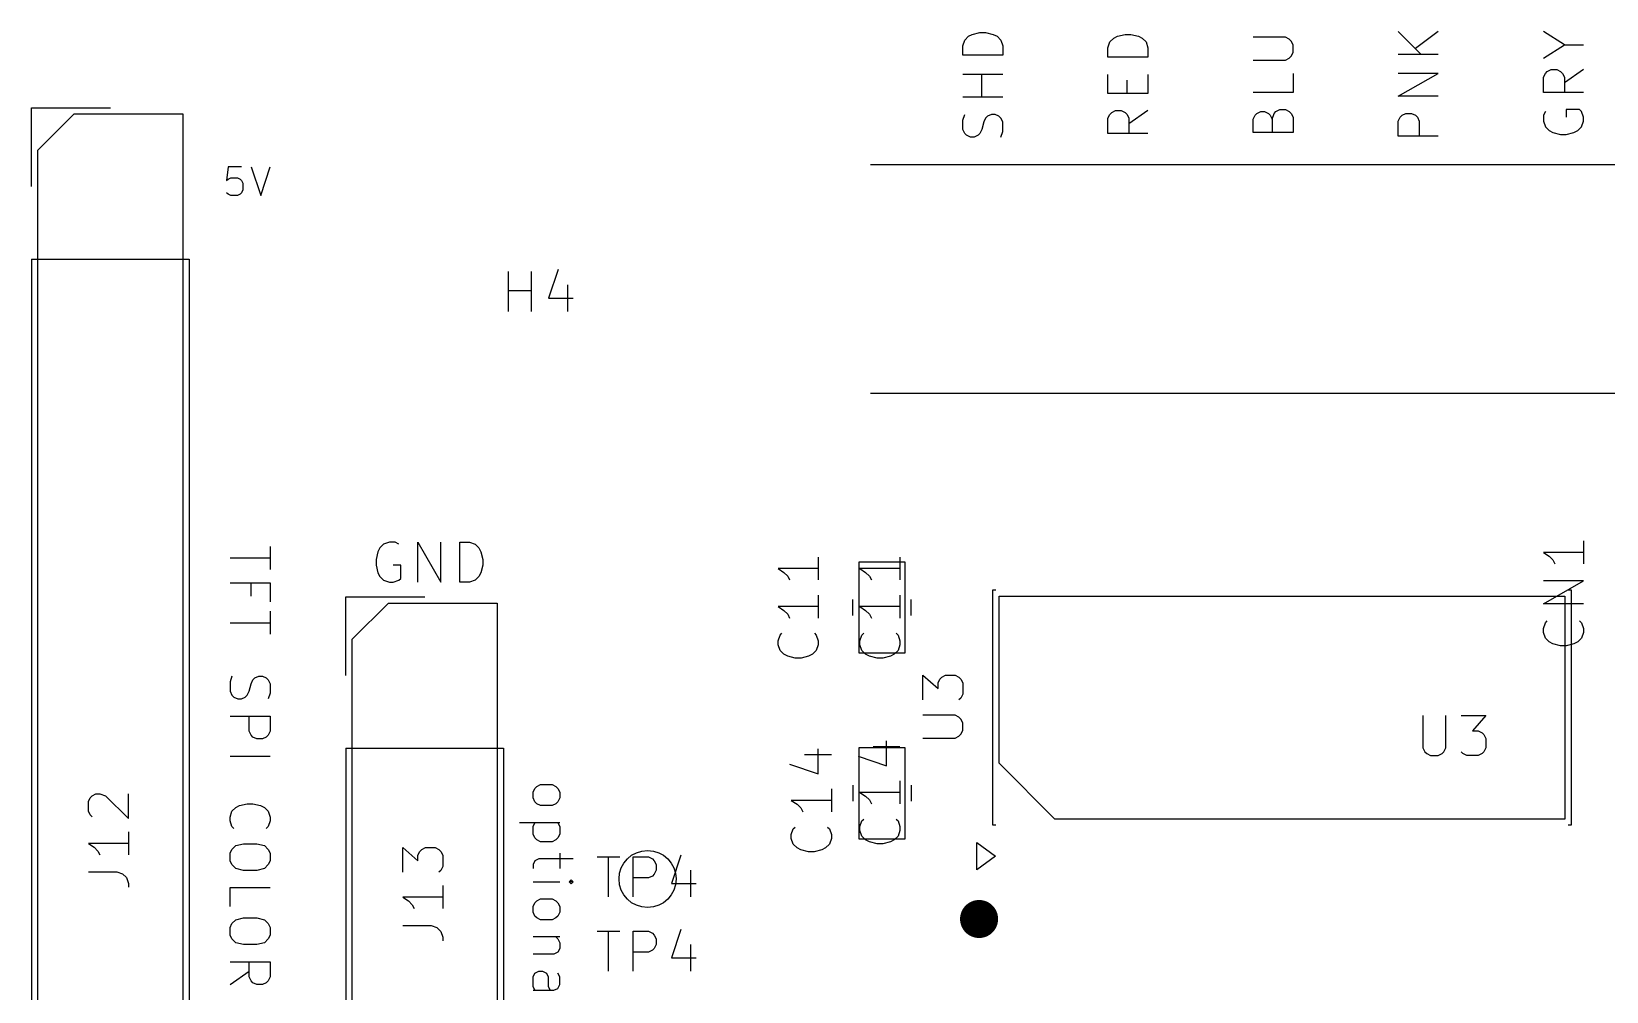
# Model space of a CAD drawing. Header units: millimetres. Extents: x 117.8 to 177.7, y -137.1 to -65.9.
# Drawn here: x 121.62 to 149.18, y -82.77 to -65.97 of the extents above; entities that cross this region are included whole.
import ezdxf

# ---------------------------------------------------------------- set-up
doc = ezdxf.new("R2010")
doc.units = ezdxf.units.MM
doc.layers.add('Component Marking Layer', color=9, linetype='CONTINUOUS', true_color=0xafafaf)
doc.layers.add('Top Silkscreen Layer', color=41, linetype='CONTINUOUS', true_color=0xf2eda1)

msp = doc.modelspace()

# ---------------------------------------------------------------- linework, layer by layer
at = {"layer": 'Component Marking Layer', "linetype": 'CONTINUOUS'}
for p, q in [((121.73, -68.045), (122.365, -67.41)), ((122.365, -67.41), (124.27, -67.41)), ((124.27, -67.41), (124.27, -92.81)), ((121.73, -92.81), (121.73, -68.045)), ((129.966666, -70.864733), (129.966666, -70.164733)), ((130.366666, -70.864733), (130.366666, -70.164733)), ((130.833333, -70.1314), (130.666666, -70.6314)), ((129.966666, -70.498066), (130.366666, -70.498066)), ((130.999999, -70.398066), (130.999999, -70.864733)), ((130.666666, -70.6314), (131.099999, -70.6314)), ((148.774733, -74.883333), (148.774733, -75.283333)), ((136.814733, -75.166666), (136.814733, -75.566666)), ((148.774733, -75.083333), (148.074733, -75.083333)), ((148.074733, -75.083333), (148.174733, -75.15)), ((148.174733, -75.15), (148.2414, -75.216667)), ((148.2414, -75.216667), (148.274733, -75.283333)), ((136.1, -75.25), (136.9, -75.25)), ((136.1, -76.85), (136.1, -75.25)), ((136.814733, -75.366666), (136.114733, -75.366666)), ((136.114733, -75.366666), (136.214733, -75.433333)), ((136.214733, -75.433333), (136.2814, -75.5)), ((136.2814, -75.5), (136.314733, -75.566666)), ((136.9, -75.25), (136.9, -76.85)), ((148.074733, -75.983333), (148.774733, -75.583333)), ((148.774733, -75.583333), (148.074733, -75.583333)), ((127.23, -76.605), (127.865, -75.97)), ((127.865, -75.97), (129.77, -75.97)), ((129.77, -75.97), (129.77, -86.13)), ((136.814733, -76.033333), (136.114733, -76.033333)), ((136.114733, -76.033333), (136.214733, -76.1)), ((136.814733, -75.833333), (136.814733, -76.233333)), ((138.55, -78.775), (138.55, -75.85)), ((138.55, -75.85), (148.45, -75.85)), ((148.774733, -75.983333), (148.074733, -75.983333)), ((148.45, -75.85), (148.45, -79.75)), ((136.214733, -76.1), (136.2814, -76.166667)), ((136.2814, -76.166667), (136.314733, -76.233333)), ((148.074733, -76.416666), (148.108066, -76.316666)), ((148.108066, -76.316666), (148.1414, -76.283333)), ((148.708066, -76.283333), (148.7414, -76.316666)), ((148.7414, -76.316666), (148.774733, -76.416666)), ((127.23, -86.13), (127.23, -76.605)), ((136.114733, -76.633333), (136.148066, -76.533333)), ((136.148066, -76.533333), (136.1814, -76.5)), ((136.748066, -76.5), (136.7814, -76.533333)), ((136.7814, -76.533333), (136.814733, -76.633333)), ((148.074733, -76.483333), (148.074733, -76.416666)), ((148.108066, -76.583333), (148.074733, -76.483333)), ((148.174733, -76.65), (148.108066, -76.583333)), ((148.7414, -76.583333), (148.674733, -76.65)), ((148.774733, -76.483333), (148.7414, -76.583333)), ((148.774733, -76.416666), (148.774733, -76.483333)), ((136.9, -76.85), (136.1, -76.85)), ((136.114733, -76.7), (136.114733, -76.633333)), ((136.148066, -76.8), (136.114733, -76.7)), ((136.214733, -76.866667), (136.148066, -76.8)), ((136.2814, -76.9), (136.214733, -76.866667)), ((136.714733, -76.866667), (136.648066, -76.9)), ((136.7814, -76.8), (136.714733, -76.866667)), ((136.814733, -76.7), (136.7814, -76.8)), ((136.814733, -76.633333), (136.814733, -76.7)), ((148.2414, -76.683333), (148.174733, -76.65)), ((148.374733, -76.716666), (148.2414, -76.683333)), ((148.474733, -76.716666), (148.374733, -76.716666)), ((148.608066, -76.683333), (148.474733, -76.716666)), ((148.674733, -76.65), (148.608066, -76.683333)), ((136.414733, -76.933333), (136.2814, -76.9)), ((136.514733, -76.933333), (136.414733, -76.933333)), ((136.648066, -76.9), (136.514733, -76.933333)), ((145.966666, -77.939733), (145.966666, -78.5064)), ((146.366666, -78.5064), (146.366666, -77.939733)), ((146.633333, -77.939733), (147.066666, -77.939733)), ((147.066666, -77.939733), (146.833333, -78.2064)), ((146.833333, -78.2064), (146.933333, -78.2064)), ((146.933333, -78.2064), (146.999999, -78.239733)), ((146.999999, -78.239733), (147.033333, -78.273066)), ((136.1, -78.5), (136.9, -78.5)), ((136.1, -80.1), (136.1, -78.5)), ((136.348066, -78.483333), (136.814733, -78.483333)), ((136.5814, -78.816666), (136.5814, -78.383333)), ((136.9, -78.5), (136.9, -80.1)), ((145.966666, -78.5064), (146, -78.573066)), ((146.333333, -78.573066), (146.366666, -78.5064)), ((147.033333, -78.273066), (147.066666, -78.339733)), ((147.066666, -78.5064), (147.033333, -78.573066)), ((147.066666, -78.339733), (147.066666, -78.5064)), ((136.0814, -78.65), (136.5814, -78.816666)), ((139.525, -79.75), (138.55, -78.775)), ((146, -78.573066), (146.033333, -78.6064)), ((146.033333, -78.6064), (146.1, -78.639733)), ((146.1, -78.639733), (146.233333, -78.639733)), ((146.233333, -78.639733), (146.3, -78.6064)), ((146.3, -78.6064), (146.333333, -78.573066)), ((146.666666, -78.6064), (146.633333, -78.573066)), ((146.733333, -78.639733), (146.666666, -78.6064)), ((146.933333, -78.639733), (146.733333, -78.639733)), ((146.999999, -78.6064), (146.933333, -78.639733)), ((147.033333, -78.573066), (146.999999, -78.6064)), ((136.814733, -79.083333), (136.814733, -79.483333)), ((122.648066, -79.376666), (122.6814, -79.343333)), ((122.6814, -79.343333), (122.748066, -79.309999)), ((122.748066, -79.309999), (122.814733, -79.309999)), ((122.814733, -79.309999), (122.914733, -79.343333)), ((122.914733, -79.343333), (123.314733, -79.743333)), ((123.314733, -79.743333), (123.314733, -79.309999)), ((136.814733, -79.283333), (136.114733, -79.283333)), ((136.114733, -79.283333), (136.214733, -79.35)), ((136.214733, -79.35), (136.2814, -79.416667)), ((122.614733, -79.443333), (122.648066, -79.376666)), ((122.614733, -79.609999), (122.614733, -79.443333)), ((122.648066, -79.676666), (122.614733, -79.609999)), ((136.2814, -79.416667), (136.314733, -79.483333)), ((122.6814, -79.709999), (122.648066, -79.676666)), ((136.114733, -79.883333), (136.148066, -79.783333)), ((136.114733, -79.95), (136.114733, -79.883333)), ((136.148066, -79.783333), (136.1814, -79.75)), ((136.748066, -79.75), (136.7814, -79.783333)), ((136.7814, -79.783333), (136.814733, -79.883333)), ((136.814733, -79.883333), (136.814733, -79.95)), ((148.45, -79.75), (139.525, -79.75)), ((123.314733, -80.176666), (122.614733, -80.176666)), ((122.614733, -80.176666), (122.714733, -80.243333)), ((123.314733, -79.976666), (123.314733, -80.376666)), ((136.9, -80.1), (136.1, -80.1)), ((136.148066, -80.05), (136.114733, -79.95)), ((136.214733, -80.116667), (136.148066, -80.05)), ((136.2814, -80.15), (136.214733, -80.116667)), ((136.414733, -80.183333), (136.2814, -80.15)), ((136.514733, -80.183333), (136.414733, -80.183333)), ((136.648066, -80.15), (136.514733, -80.183333)), ((136.714733, -80.116667), (136.648066, -80.15)), ((136.7814, -80.05), (136.714733, -80.116667)), ((136.814733, -79.95), (136.7814, -80.05)), ((122.714733, -80.243333), (122.7814, -80.31)), ((122.7814, -80.31), (122.814733, -80.376666)), ((128.114733, -80.683333), (128.114733, -80.249999)), ((128.114733, -80.249999), (128.3814, -80.483333)), ((128.3814, -80.383333), (128.414733, -80.316666)), ((128.3814, -80.483333), (128.3814, -80.383333)), ((128.414733, -80.316666), (128.448066, -80.283333)), ((128.448066, -80.283333), (128.514733, -80.249999)), ((128.514733, -80.249999), (128.6814, -80.249999)), ((128.6814, -80.249999), (128.748066, -80.283333)), ((128.748066, -80.283333), (128.7814, -80.316666)), ((128.7814, -80.316666), (128.814733, -80.383333)), ((128.814733, -80.383333), (128.814733, -80.583333)), ((131.516666, -80.414733), (131.916666, -80.414733)), ((131.716666, -81.114733), (131.716666, -80.414733)), ((132.149999, -81.114733), (132.149999, -80.414733)), ((132.149999, -80.414733), (132.416666, -80.414733)), ((132.416666, -80.414733), (132.483333, -80.448066)), ((132.483333, -80.448066), (132.516666, -80.4814)), ((132.983333, -80.3814), (132.816666, -80.8814)), ((122.614733, -80.676666), (123.114733, -80.676666)), ((123.114733, -80.676666), (123.214733, -80.709999)), ((123.214733, -80.709999), (123.2814, -80.776666)), ((128.7814, -80.649999), (128.748066, -80.683333)), ((128.814733, -80.583333), (128.7814, -80.649999)), ((132.516666, -80.714733), (132.483333, -80.748066)), ((132.516666, -80.4814), (132.549999, -80.548066)), ((132.549999, -80.648066), (132.516666, -80.714733)), ((132.549999, -80.548066), (132.549999, -80.648066)), ((133.149999, -80.648066), (133.149999, -81.114733)), ((123.2814, -80.776666), (123.314733, -80.876666)), ((123.314733, -80.876666), (123.314733, -80.943333)), ((128.814733, -80.916666), (128.814733, -81.316666)), ((132.416666, -80.7814), (132.149999, -80.7814)), ((132.483333, -80.748066), (132.416666, -80.7814)), ((132.816666, -80.8814), (133.249999, -80.8814)), ((128.814733, -81.116666), (128.114733, -81.116666)), ((128.114733, -81.116666), (128.214733, -81.183333)), ((128.214733, -81.183333), (128.2814, -81.25)), ((128.2814, -81.25), (128.314733, -81.316666)), ((128.114733, -81.616666), (128.614733, -81.616666)), ((128.614733, -81.616666), (128.714733, -81.649999)), ((128.714733, -81.649999), (128.7814, -81.716666)), ((128.7814, -81.716666), (128.814733, -81.816666)), ((128.814733, -81.816666), (128.814733, -81.883333))]:
    msp.add_line(p, q, dxfattribs=at)
at = {"layer": 'Component Marking Layer'}
msp.add_circle((132.4, -80.8), 0.5, dxfattribs=at)
at = {"layer": 'Top Silkscreen Layer', "linetype": 'CONTINUOUS'}
for p, q in [((137.914733, -66.216666), (137.948066, -66.116666)), ((137.948066, -66.116666), (138.014733, -66.05)), ((138.014733, -66.05), (138.0814, -66.016666)), ((138.0814, -66.016666), (138.214733, -65.983333)), ((138.214733, -65.983333), (138.314733, -65.983333)), ((138.314733, -65.983333), (138.448066, -66.016666)), ((138.448066, -66.016666), (138.514733, -66.05)), ((138.514733, -66.05), (138.5814, -66.116666)), ((138.5814, -66.116666), (138.614733, -66.216666)), ((140.488066, -66.149999), (140.554733, -66.083333)), ((140.554733, -66.083333), (140.6214, -66.049999)), ((140.6214, -66.049999), (140.754733, -66.016666)), ((140.754733, -66.016666), (140.854733, -66.016666)), ((140.854733, -66.016666), (140.988066, -66.049999)), ((140.988066, -66.049999), (141.054733, -66.083333)), ((141.054733, -66.083333), (141.1214, -66.149999)), ((143.5614, -66.066666), (142.994733, -66.066666)), ((143.628066, -66.099999), (143.5614, -66.066666)), ((143.6614, -66.133333), (143.628066, -66.099999)), ((143.694733, -66.199999), (143.6614, -66.133333)), ((145.534733, -65.966666), (145.934733, -66.366666)), ((146.234733, -65.966666), (145.834733, -66.266666)), ((148.4414, -66.2), (148.074733, -65.966666)), ((137.914733, -66.383333), (137.914733, -66.216666)), ((138.614733, -66.383333), (137.914733, -66.383333)), ((138.614733, -66.216666), (138.614733, -66.383333)), ((140.454733, -66.249999), (140.488066, -66.149999)), ((140.454733, -66.416666), (140.454733, -66.249999)), ((141.1214, -66.149999), (141.154733, -66.249999)), ((141.154733, -66.249999), (141.154733, -66.416666)), ((143.628066, -66.433333), (143.6614, -66.399999)), ((143.6614, -66.399999), (143.694733, -66.333333)), ((143.694733, -66.333333), (143.694733, -66.199999)), ((146.234733, -66.366666), (145.534733, -66.366666)), ((148.074733, -66.433333), (148.4414, -66.2)), ((148.4414, -66.2), (148.774733, -66.2)), ((141.154733, -66.416666), (140.454733, -66.416666)), ((142.994733, -66.466666), (143.5614, -66.466666)), ((143.5614, -66.466666), (143.628066, -66.433333)), ((148.108066, -66.7), (148.1414, -66.666666)), ((148.1414, -66.666666), (148.208066, -66.633333)), ((148.208066, -66.633333), (148.308066, -66.633333)), ((148.308066, -66.633333), (148.374733, -66.666666)), ((148.374733, -66.666666), (148.408066, -66.7)), ((148.774733, -66.633333), (148.4414, -66.866666)), ((138.614733, -66.716666), (137.914733, -66.716666)), ((138.248066, -67.116666), (138.248066, -66.716666)), ((140.454733, -67.049999), (140.454733, -66.716666)), ((140.788066, -67.049999), (140.788066, -66.816666)), ((141.154733, -66.716666), (141.154733, -67.049999)), ((143.694733, -66.7), (143.694733, -67.033333)), ((145.534733, -67.099999), (146.234733, -66.699999)), ((146.234733, -66.699999), (145.534733, -66.699999)), ((148.074733, -66.766666), (148.108066, -66.7)), ((148.074733, -67.033333), (148.074733, -66.766666)), ((148.408066, -66.7), (148.4414, -66.766666)), ((148.4414, -66.766666), (148.4414, -67.033333)), ((138.614733, -67.116666), (137.914733, -67.116666)), ((141.154733, -67.049999), (140.454733, -67.049999)), ((143.694733, -67.033333), (142.994733, -67.033333)), ((146.234733, -67.099999), (145.534733, -67.099999)), ((148.774733, -67.033333), (148.074733, -67.033333)), ((121.62, -67.3), (123, -67.3)), ((121.62, -68.68), (121.62, -67.3)), ((137.914733, -67.516666), (137.948066, -67.416666)), ((138.314733, -67.483333), (138.2814, -67.55)), ((138.348066, -67.45), (138.314733, -67.483333)), ((138.414733, -67.416666), (138.348066, -67.45)), ((138.4814, -67.416666), (138.414733, -67.416666)), ((138.548066, -67.45), (138.4814, -67.416666)), ((138.5814, -67.483333), (138.548066, -67.45)), ((138.614733, -67.55), (138.5814, -67.483333)), ((140.454733, -67.483332), (140.488066, -67.416666)), ((140.454733, -67.749999), (140.454733, -67.483332)), ((140.488066, -67.416666), (140.5214, -67.383332)), ((140.5214, -67.383332), (140.588066, -67.349999)), ((140.588066, -67.349999), (140.688066, -67.349999)), ((140.688066, -67.349999), (140.754733, -67.383332)), ((140.754733, -67.383332), (140.788066, -67.416666)), ((140.788066, -67.416666), (140.8214, -67.483332)), ((141.154733, -67.349999), (140.8214, -67.583332)), ((140.8214, -67.483332), (140.8214, -67.749999)), ((142.994733, -67.5), (143.028066, -67.433333)), ((142.994733, -67.733333), (142.994733, -67.5)), ((143.028066, -67.433333), (143.0614, -67.4)), ((143.0614, -67.4), (143.128066, -67.366666)), ((143.128066, -67.366666), (143.194733, -67.366666)), ((143.194733, -67.366666), (143.2614, -67.4)), ((143.2614, -67.4), (143.294733, -67.433333)), ((143.294733, -67.433333), (143.328066, -67.5)), ((143.328066, -67.5), (143.3614, -67.4)), ((143.328066, -67.5), (143.328066, -67.733333)), ((143.3614, -67.4), (143.394733, -67.366666)), ((143.394733, -67.366666), (143.4614, -67.333333)), ((143.4614, -67.333333), (143.5614, -67.333333)), ((143.5614, -67.333333), (143.628066, -67.366666)), ((143.628066, -67.366666), (143.6614, -67.4)), ((143.6614, -67.4), (143.694733, -67.466666)), ((143.694733, -67.466666), (143.694733, -67.733333)), ((145.534733, -67.533332), (145.568066, -67.466666)), ((145.568066, -67.466666), (145.6014, -67.433332)), ((145.6014, -67.433332), (145.668066, -67.399999)), ((145.668066, -67.399999), (145.768066, -67.399999)), ((145.768066, -67.399999), (145.834733, -67.433332)), ((145.834733, -67.433332), (145.868066, -67.466666)), ((145.868066, -67.466666), (145.9014, -67.533332)), ((148.108066, -67.366666), (148.074733, -67.433333)), ((148.074733, -67.433333), (148.074733, -67.533333)), ((148.708066, -67.333333), (148.474733, -67.333333)), ((148.474733, -67.333333), (148.474733, -67.466666)), ((148.7414, -67.366666), (148.708066, -67.333333)), ((148.774733, -67.466666), (148.7414, -67.366666)), ((148.774733, -67.533333), (148.774733, -67.466666)), ((137.914733, -67.683333), (137.914733, -67.516666)), ((137.948066, -67.75), (137.914733, -67.683333)), ((137.9814, -67.783333), (137.948066, -67.75)), ((138.048066, -67.816666), (137.9814, -67.783333)), ((138.1814, -67.783333), (138.114733, -67.816666)), ((138.214733, -67.75), (138.1814, -67.783333)), ((138.248066, -67.683333), (138.214733, -67.75)), ((138.2814, -67.55), (138.248066, -67.683333)), ((138.5814, -67.816666), (138.614733, -67.716666)), ((138.614733, -67.716666), (138.614733, -67.55)), ((141.154733, -67.749999), (140.454733, -67.749999)), ((143.694733, -67.733333), (142.994733, -67.733333)), ((145.534733, -67.799999), (145.534733, -67.533332)), ((145.9014, -67.533332), (145.9014, -67.799999)), ((148.074733, -67.533333), (148.108066, -67.633333)), ((148.108066, -67.633333), (148.174733, -67.7)), ((148.174733, -67.7), (148.2414, -67.733333)), ((148.2414, -67.733333), (148.374733, -67.766666)), ((148.374733, -67.766666), (148.474733, -67.766666)), ((148.474733, -67.766666), (148.608066, -67.733333)), ((148.608066, -67.733333), (148.674733, -67.7)), ((148.674733, -67.7), (148.7414, -67.633333)), ((148.7414, -67.633333), (148.774733, -67.533333)), ((138.114733, -67.816666), (138.048066, -67.816666)), ((146.234733, -67.799999), (145.534733, -67.799999)), ((125.05852, -68.335689), (125.034711, -68.573784)), ((125.296615, -68.335689), (125.05852, -68.335689)), ((125.463282, -68.335689), (125.629948, -68.835689)), ((125.629948, -68.835689), (125.796615, -68.335689)), ((160.62, -68.3), (136.3, -68.3)), ((125.034711, -68.573784), (125.05852, -68.549975)), ((125.05852, -68.549975), (125.106139, -68.526165)), ((125.106139, -68.526165), (125.225187, -68.526165)), ((125.225187, -68.526165), (125.272806, -68.549975)), ((125.272806, -68.549975), (125.296615, -68.573784)), ((125.296615, -68.573784), (125.320425, -68.621403)), ((125.05852, -68.81188), (125.034711, -68.78807)), ((125.106139, -68.835689), (125.05852, -68.81188)), ((125.225187, -68.835689), (125.106139, -68.835689)), ((125.272806, -68.81188), (125.225187, -68.835689)), ((125.296615, -68.78807), (125.272806, -68.81188)), ((125.320425, -68.740451), (125.296615, -68.78807)), ((125.320425, -68.621403), (125.320425, -68.740451)), ((121.62, -69.95), (121.62, -92.92)), ((121.62, -69.95), (124.38, -69.95)), ((124.38, -69.95), (124.38, -92.92)), ((160.62, -72.3), (136.3, -72.3)), ((127.781797, -74.938566), (127.715131, -75.005233)), ((127.881797, -74.905233), (127.781797, -74.938566)), ((127.981797, -74.905233), (127.881797, -74.905233)), ((128.048464, -74.938566), (127.981797, -74.905233)), ((128.381797, -75.605233), (128.381797, -74.905233)), ((128.381797, -74.905233), (128.781797, -75.605233)), ((128.781797, -75.605233), (128.781797, -74.905233)), ((129.11513, -75.605233), (129.11513, -74.905233)), ((129.11513, -74.905233), (129.281797, -74.905233)), ((129.281797, -74.905233), (129.381797, -74.938566)), ((129.381797, -74.938566), (129.448464, -75.005233)), ((125.094766, -75.181797), (125.794766, -75.181797)), ((125.794766, -74.981797), (125.794766, -75.381797)), ((127.681797, -75.0719), (127.648464, -75.205233)), ((127.648464, -75.205233), (127.648464, -75.305233)), ((127.715131, -75.005233), (127.681797, -75.0719)), ((129.448464, -75.005233), (129.481797, -75.0719)), ((129.481797, -75.0719), (129.51513, -75.205233)), ((129.51513, -75.205233), (129.51513, -75.305233)), ((135.384733, -75.166666), (135.384733, -75.566666)), ((127.648464, -75.305233), (127.681797, -75.438566)), ((127.681797, -75.438566), (127.715131, -75.505233)), ((127.715131, -75.505233), (127.781797, -75.5719)), ((128.081797, -75.305233), (127.948464, -75.305233)), ((128.081797, -75.538566), (128.081797, -75.305233)), ((129.448464, -75.505233), (129.381797, -75.5719)), ((129.481797, -75.438566), (129.448464, -75.505233)), ((129.51513, -75.305233), (129.481797, -75.438566)), ((135.384733, -75.366666), (134.684733, -75.366666)), ((134.684733, -75.366666), (134.784733, -75.433333)), ((134.784733, -75.433333), (134.8514, -75.5)), ((134.8514, -75.5), (134.884733, -75.566666)), ((125.094766, -75.61513), (125.794766, -75.61513)), ((125.461433, -75.848464), (125.461433, -75.61513)), ((125.794766, -75.61513), (125.794766, -75.948464)), ((127.781797, -75.5719), (127.881797, -75.605233)), ((127.881797, -75.605233), (127.948464, -75.605233)), ((127.948464, -75.605233), (128.048464, -75.5719)), ((128.048464, -75.5719), (128.081797, -75.538566)), ((129.281797, -75.605233), (129.11513, -75.605233)), ((129.381797, -75.5719), (129.281797, -75.605233)), ((138.44, -75.74), (138.495, -75.74)), ((138.44, -79.86), (138.44, -75.74)), ((148.505, -75.74), (148.56, -75.74)), ((148.56, -75.74), (148.56, -79.86)), ((127.12, -75.86), (128.5, -75.86)), ((127.12, -77.24), (127.12, -75.86)), ((135.384733, -76.033333), (134.684733, -76.033333)), ((134.684733, -76.033333), (134.784733, -76.1)), ((135.384733, -75.833333), (135.384733, -76.233333)), ((135.99, -76.19058), (135.99, -75.90942)), ((137.01, -76.19058), (137.01, -75.90942)), ((125.094766, -76.31513), (125.794766, -76.31513)), ((125.794766, -76.11513), (125.794766, -76.51513)), ((134.784733, -76.1), (134.8514, -76.166667)), ((134.8514, -76.166667), (134.884733, -76.233333)), ((134.684733, -76.633333), (134.718066, -76.533333)), ((134.718066, -76.533333), (134.7514, -76.5)), ((135.318066, -76.5), (135.3514, -76.533333)), ((135.3514, -76.533333), (135.384733, -76.633333)), ((134.684733, -76.7), (134.684733, -76.633333)), ((134.718066, -76.8), (134.684733, -76.7)), ((134.784733, -76.866667), (134.718066, -76.8)), ((134.8514, -76.9), (134.784733, -76.866667)), ((135.284733, -76.866667), (135.218066, -76.9)), ((135.3514, -76.8), (135.284733, -76.866667)), ((135.384733, -76.7), (135.3514, -76.8)), ((135.384733, -76.633333), (135.384733, -76.7)), ((134.984733, -76.933333), (134.8514, -76.9)), ((135.084733, -76.933333), (134.984733, -76.933333)), ((135.218066, -76.9), (135.084733, -76.933333)), ((125.1281, -77.248463), (125.094766, -77.348463)), ((125.094766, -77.348463), (125.094766, -77.51513)), ((125.4281, -77.51513), (125.461433, -77.381796)), ((125.461433, -77.381796), (125.494766, -77.31513)), ((125.494766, -77.31513), (125.5281, -77.281796)), ((125.5281, -77.281796), (125.594766, -77.248463)), ((125.594766, -77.248463), (125.661433, -77.248463)), ((125.661433, -77.248463), (125.7281, -77.281796)), ((125.7281, -77.281796), (125.761433, -77.31513)), ((125.761433, -77.31513), (125.794766, -77.381796)), ((125.794766, -77.381796), (125.794766, -77.548463)), ((137.214733, -77.666667), (137.214733, -77.233333)), ((137.214733, -77.233333), (137.4814, -77.466667)), ((137.4814, -77.366667), (137.514733, -77.3)), ((137.4814, -77.466667), (137.4814, -77.366667)), ((137.514733, -77.3), (137.548066, -77.266667)), ((137.548066, -77.266667), (137.614733, -77.233333)), ((137.614733, -77.233333), (137.7814, -77.233333)), ((137.7814, -77.233333), (137.848066, -77.266667)), ((137.848066, -77.266667), (137.8814, -77.3)), ((137.8814, -77.3), (137.914733, -77.366667)), ((137.914733, -77.366667), (137.914733, -77.566667)), ((125.094766, -77.51513), (125.1281, -77.581796)), ((125.1281, -77.581796), (125.161433, -77.61513)), ((125.161433, -77.61513), (125.2281, -77.648463)), ((125.2281, -77.648463), (125.294766, -77.648463)), ((125.294766, -77.648463), (125.361433, -77.61513)), ((125.361433, -77.61513), (125.394766, -77.581796)), ((125.394766, -77.581796), (125.4281, -77.51513)), ((125.794766, -77.548463), (125.761433, -77.648463)), ((137.8814, -77.633333), (137.848066, -77.666667)), ((137.914733, -77.566667), (137.8814, -77.633333)), ((125.094766, -77.948463), (125.794766, -77.948463)), ((125.4281, -78.21513), (125.4281, -77.948463)), ((125.794766, -77.948463), (125.794766, -78.21513)), ((137.7814, -77.933333), (137.214733, -77.933333)), ((137.848066, -77.966666), (137.7814, -77.933333)), ((137.8814, -78), (137.848066, -77.966666)), ((125.461433, -78.281797), (125.4281, -78.21513)), ((125.794766, -78.21513), (125.761433, -78.281797)), ((137.914733, -78.066666), (137.8814, -78)), ((137.8814, -78.266666), (137.914733, -78.2)), ((137.914733, -78.2), (137.914733, -78.066666)), ((125.494766, -78.31513), (125.461433, -78.281797)), ((125.561433, -78.348463), (125.494766, -78.31513)), ((125.661433, -78.348463), (125.561433, -78.348463)), ((125.7281, -78.31513), (125.661433, -78.348463)), ((125.761433, -78.281797), (125.7281, -78.31513)), ((127.12, -78.51), (127.12, -86.24)), ((127.12, -78.51), (129.88, -78.51)), ((129.88, -78.51), (129.88, -86.24)), ((135.3814, -78.957246), (135.3814, -78.523913)), ((137.214733, -78.333333), (137.7814, -78.333333)), ((137.7814, -78.333333), (137.848066, -78.3)), ((137.848066, -78.3), (137.8814, -78.266666)), ((125.094766, -78.648463), (125.794766, -78.648463)), ((134.8814, -78.79058), (135.3814, -78.957246)), ((135.148066, -78.623913), (135.614733, -78.623913)), ((130.394766, -79.281797), (130.4281, -79.215131)), ((130.394766, -79.381797), (130.394766, -79.281797)), ((130.4281, -79.215131), (130.461433, -79.181797)), ((130.461433, -79.181797), (130.5281, -79.148464)), ((130.5281, -79.148464), (130.7281, -79.148464)), ((130.7281, -79.148464), (130.794766, -79.181797)), ((130.794766, -79.181797), (130.8281, -79.215131)), ((130.8281, -79.215131), (130.861433, -79.281797)), ((130.861433, -79.281797), (130.861433, -79.381797)), ((135.614733, -79.223913), (135.614733, -79.623913)), ((135.99, -79.15942), (135.99, -79.44058)), ((137.01, -79.15942), (137.01, -79.44058)), ((125.094766, -79.715129), (125.1281, -79.615129)), ((125.1281, -79.615129), (125.194766, -79.548463)), ((125.194766, -79.548463), (125.261433, -79.515129)), ((125.261433, -79.515129), (125.394766, -79.481796)), ((125.394766, -79.481796), (125.494766, -79.481796)), ((125.494766, -79.481796), (125.6281, -79.515129)), ((125.6281, -79.515129), (125.694766, -79.548463)), ((125.694766, -79.548463), (125.761433, -79.615129)), ((125.761433, -79.615129), (125.794766, -79.715129)), ((130.4281, -79.448464), (130.394766, -79.381797)), ((130.461433, -79.481797), (130.4281, -79.448464)), ((130.5281, -79.515131), (130.461433, -79.481797)), ((130.7281, -79.515131), (130.5281, -79.515131)), ((130.794766, -79.481797), (130.7281, -79.515131)), ((130.8281, -79.448464), (130.794766, -79.481797)), ((130.861433, -79.381797), (130.8281, -79.448464)), ((135.614733, -79.423913), (134.914733, -79.423913)), ((134.914733, -79.423913), (135.014733, -79.49058)), ((135.014733, -79.49058), (135.0814, -79.557247)), ((135.0814, -79.557247), (135.114733, -79.623913)), ((125.094766, -79.781796), (125.094766, -79.715129)), ((125.1281, -79.881796), (125.094766, -79.781796)), ((125.161433, -79.915129), (125.1281, -79.881796)), ((125.761433, -79.881796), (125.7281, -79.915129)), ((125.794766, -79.781796), (125.761433, -79.881796)), ((125.794766, -79.715129), (125.794766, -79.781796)), ((130.861433, -79.81513), (130.161433, -79.81513)), ((130.394766, -79.881797), (130.4281, -79.81513)), ((130.394766, -80.01513), (130.394766, -79.881797)), ((130.8281, -79.81513), (130.861433, -79.881797)), ((130.861433, -79.881797), (130.861433, -80.01513)), ((134.948066, -79.923913), (134.9814, -79.89058)), ((135.548066, -79.89058), (135.5814, -79.923913)), ((138.495, -79.86), (138.44, -79.86)), ((148.56, -79.86), (148.505, -79.86)), ((125.194766, -80.215129), (125.3281, -80.181796)), ((125.3281, -80.181796), (125.561433, -80.181796)), ((125.561433, -80.181796), (125.694766, -80.215129)), ((130.4281, -80.081797), (130.394766, -80.01513)), ((130.461433, -80.11513), (130.4281, -80.081797)), ((130.5281, -80.148464), (130.461433, -80.11513)), ((130.7281, -80.148464), (130.5281, -80.148464)), ((130.794766, -80.11513), (130.7281, -80.148464)), ((130.8281, -80.081797), (130.794766, -80.11513)), ((130.861433, -80.01513), (130.8281, -80.081797)), ((134.914733, -80.023913), (134.948066, -79.923913)), ((134.914733, -80.09058), (134.914733, -80.023913)), ((134.948066, -80.19058), (134.914733, -80.09058)), ((135.014733, -80.257247), (134.948066, -80.19058)), ((135.5814, -80.19058), (135.514733, -80.257247)), ((135.5814, -79.923913), (135.614733, -80.023913)), ((135.614733, -80.09058), (135.5814, -80.19058)), ((135.614733, -80.023913), (135.614733, -80.09058)), ((138.16, -80.64), (138.16, -80.16)), ((138.16, -80.16), (138.49, -80.4)), ((138.16, -80.64), (138.16, -80.16)), ((138.16, -80.16), (138.49, -80.4)), ((125.094766, -80.348463), (125.1281, -80.281796)), ((125.094766, -80.481796), (125.094766, -80.348463)), ((125.1281, -80.281796), (125.194766, -80.215129)), ((125.694766, -80.215129), (125.761433, -80.281796)), ((125.761433, -80.281796), (125.794766, -80.348463)), ((125.794766, -80.348463), (125.794766, -80.481796)), ((130.494766, -80.448463), (130.4281, -80.481797)), ((131.094766, -80.448463), (130.494766, -80.448463)), ((130.861433, -80.348463), (130.861433, -80.61513)), ((135.0814, -80.29058), (135.014733, -80.257247)), ((135.214733, -80.323913), (135.0814, -80.29058)), ((135.314733, -80.323913), (135.214733, -80.323913)), ((135.448066, -80.29058), (135.314733, -80.323913)), ((135.514733, -80.257247), (135.448066, -80.29058)), ((138.49, -80.4), (138.16, -80.64)), ((138.49, -80.4), (138.16, -80.64)), ((125.1281, -80.548463), (125.094766, -80.481796)), ((125.194766, -80.615129), (125.1281, -80.548463)), ((125.3281, -80.648463), (125.194766, -80.615129)), ((125.561433, -80.648463), (125.3281, -80.648463)), ((125.694766, -80.615129), (125.561433, -80.648463)), ((125.761433, -80.548463), (125.694766, -80.615129)), ((125.794766, -80.481796), (125.761433, -80.548463)), ((130.4281, -80.481797), (130.394766, -80.548463)), ((130.394766, -80.548463), (130.394766, -80.61513)), ((125.094766, -81.281796), (125.094766, -80.948462)), ((125.094766, -80.948462), (125.794766, -80.948462)), ((130.394766, -80.848463), (130.861433, -80.848463)), ((131.061433, -80.81513), (131.0281, -80.848463)), ((131.0281, -80.848463), (131.061433, -80.881797)), ((131.094766, -80.848463), (131.0281, -80.848463)), ((131.094766, -80.848463), (131.061433, -80.81513)), ((131.061433, -80.881797), (131.094766, -80.848463)), ((130.394766, -81.281796), (130.4281, -81.21513)), ((130.394766, -81.381796), (130.394766, -81.281796)), ((130.4281, -81.21513), (130.461433, -81.181796)), ((130.461433, -81.181796), (130.5281, -81.148463)), ((130.5281, -81.148463), (130.7281, -81.148463)), ((130.7281, -81.148463), (130.794766, -81.181796)), ((130.794766, -81.181796), (130.8281, -81.21513)), ((130.8281, -81.21513), (130.861433, -81.281796)), ((130.861433, -81.281796), (130.861433, -81.381796)), ((125.1281, -81.581796), (125.194766, -81.515129)), ((125.194766, -81.515129), (125.3281, -81.481796)), ((125.3281, -81.481796), (125.561433, -81.481796)), ((125.561433, -81.481796), (125.694766, -81.515129)), ((125.694766, -81.515129), (125.761433, -81.581796)), ((130.4281, -81.448463), (130.394766, -81.381796)), ((130.461433, -81.481796), (130.4281, -81.448463)), ((130.5281, -81.51513), (130.461433, -81.481796)), ((130.7281, -81.51513), (130.5281, -81.51513)), ((130.794766, -81.481796), (130.7281, -81.51513)), ((130.8281, -81.448463), (130.794766, -81.481796)), ((130.861433, -81.381796), (130.8281, -81.448463)), ((125.094766, -81.648463), (125.1281, -81.581796)), ((125.094766, -81.781796), (125.094766, -81.648463)), ((125.1281, -81.848463), (125.094766, -81.781796)), ((125.761433, -81.581796), (125.794766, -81.648463)), ((125.794766, -81.781796), (125.761433, -81.848463)), ((125.794766, -81.648463), (125.794766, -81.781796)), ((130.861433, -81.815129), (130.394766, -81.815129)), ((130.794766, -81.815129), (130.8281, -81.848463)), ((131.516666, -81.714733), (131.916666, -81.714733)), ((131.716666, -82.414733), (131.716666, -81.714733)), ((132.149999, -82.414733), (132.149999, -81.714733)), ((132.149999, -81.714733), (132.416666, -81.714733)), ((132.416666, -81.714733), (132.483333, -81.748066)), ((132.483333, -81.748066), (132.516666, -81.7814)), ((132.516666, -81.7814), (132.549999, -81.848066)), ((132.983333, -81.6814), (132.816666, -82.1814)), ((125.194766, -81.915129), (125.1281, -81.848463)), ((125.3281, -81.948463), (125.194766, -81.915129)), ((125.561433, -81.948463), (125.3281, -81.948463)), ((125.694766, -81.915129), (125.561433, -81.948463)), ((125.761433, -81.848463), (125.694766, -81.915129)), ((130.761433, -82.115129), (130.394766, -82.115129)), ((130.8281, -82.081796), (130.761433, -82.115129)), ((130.8281, -81.848463), (130.861433, -81.915129)), ((130.861433, -82.015129), (130.8281, -82.081796)), ((130.861433, -81.915129), (130.861433, -82.015129)), ((132.416666, -82.0814), (132.149999, -82.0814)), ((132.483333, -82.048066), (132.416666, -82.0814)), ((132.516666, -82.014733), (132.483333, -82.048066)), ((132.549999, -81.948066), (132.516666, -82.014733)), ((132.549999, -81.848066), (132.549999, -81.948066)), ((133.149999, -81.948066), (133.149999, -82.414733)), ((125.094766, -82.248462), (125.794766, -82.248462)), ((125.4281, -82.515129), (125.4281, -82.248462)), ((125.794766, -82.248462), (125.794766, -82.515129)), ((132.816666, -82.1814), (133.249999, -82.1814)), ((125.094766, -82.648462), (125.4281, -82.415129)), ((125.461433, -82.581796), (125.4281, -82.515129)), ((125.494766, -82.615129), (125.461433, -82.581796)), ((125.561433, -82.648462), (125.494766, -82.615129)), ((125.661433, -82.648462), (125.561433, -82.648462)), ((125.7281, -82.615129), (125.661433, -82.648462)), ((125.761433, -82.581796), (125.7281, -82.615129)), ((125.794766, -82.515129), (125.761433, -82.581796)), ((130.394766, -82.515129), (130.4281, -82.448462)), ((130.394766, -82.681796), (130.394766, -82.515129)), ((130.4281, -82.448462), (130.494766, -82.415129)), ((130.494766, -82.415129), (130.561433, -82.415129)), ((130.561433, -82.415129), (130.6281, -82.448462)), ((130.6281, -82.448462), (130.661433, -82.515129)), ((130.661433, -82.515129), (130.661433, -82.681796)), ((130.861433, -82.515129), (130.8281, -82.448462)), ((130.8281, -82.715129), (130.861433, -82.648462)), ((130.861433, -82.648462), (130.861433, -82.515129)), ((130.4281, -82.748462), (130.394766, -82.681796)), ((130.394766, -82.748462), (130.761433, -82.748462)), ((130.661433, -82.681796), (130.694766, -82.748462)), ((130.761433, -82.748462), (130.8281, -82.715129))]:
    msp.add_line(p, q, dxfattribs=at)
at = {"layer": 'Top Silkscreen Layer', "const_width": 0.332843}
msp.add_lwpolyline([(138.033578, -81.5, 1), (138.366422, -81.5, 1)], format="xyb", close=True, dxfattribs=at)

doc.saveas('drawing.dxf')
